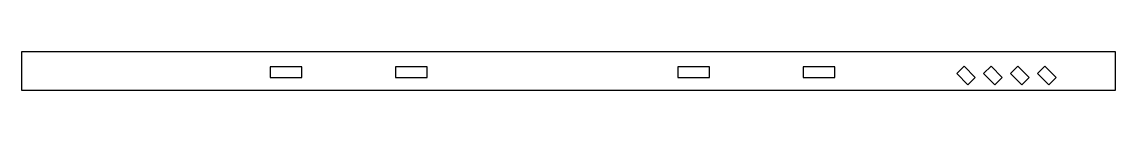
# Model space of a CAD drawing. Header units: millimetres. Extents: x 21 to 366, y -129 to -116.
import ezdxf

# ---------------------------------------------------------------- set-up
doc = ezdxf.new("R2010")
doc.units = ezdxf.units.MM
doc.layers.get('0').update_dxf_attribs({"linetype": 'CONTINUOUS'})

msp = doc.modelspace()

# ---------------------------------------------------------------- linework, layer by layer
for points in [[(21.36, -128.69), (21.36, -116.37), (366.44, -116.37), (366.44, -128.69)], [(109.72, -124.54), (109.72, -121.24), (99.72, -121.24), (99.72, -124.54)], [(149.28, -124.54), (149.28, -121.24), (139.28, -121.24), (139.28, -124.54)], [(238.39, -124.54), (238.39, -121.24), (228.39, -121.24), (228.39, -124.54)], [(277.95, -124.54), (277.95, -121.24), (267.95, -121.24), (267.95, -124.54)], [(318.77, -121), (316.43, -123.33), (319.97, -126.87), (322.3, -124.54)], [(327.27, -121), (324.93, -123.33), (328.47, -126.87), (330.8, -124.54)], [(333.65, -123.13), (333.45, -123.33), (336.98, -126.87), (337.2, -126.66), (337.19, -126.65), (339.3, -124.54), (335.77, -121), (333.65, -123.12)], [(344.27, -121), (341.93, -123.33), (345.47, -126.87), (347.8, -124.54)]]:
    msp.add_lwpolyline(points, close=True)

doc.saveas('drawing.dxf')
